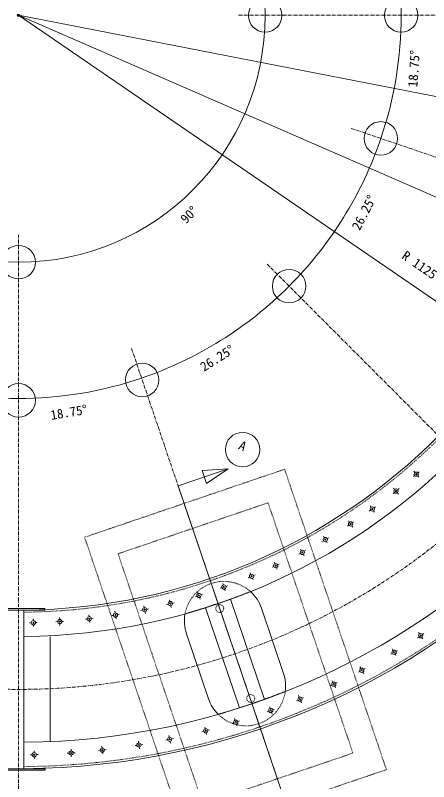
# Model space of a CAD drawing. Units: millimetres, scale not verified. Extents: x -2925 to 2925, y -2062 to 2062.
# Drawn here: x -1112 to -329, y -1306 to 144 of the extents above; entities that cross this region are included whole.
import ezdxf
from ezdxf.enums import TextEntityAlignment as Align

# ---------------------------------------------------------------- set-up
doc = ezdxf.new("R2010")
doc.units = ezdxf.units.MM
doc.header["$LTSCALE"] = 10
doc.header["$PDMODE"] = 32
doc.header["$PDSIZE"] = 5
doc.linetypes.add('USER5', pattern=[0.208282, 0.069427, -0.138855])
doc.linetypes.add('USER6', pattern=[1.041641, 0.625, -0.208282, 0.069427, -0.138931])
doc.layers.add('0-1_IMPORTED', color=30, linetype='Continuous', lineweight=18)
doc.styles.add('ＭＳ ゴシック', font='')
doc.styles.get('ＭＳ ゴシック').set_extended_font_data('MS Gothic')

msp = doc.modelspace()

# ---------------------------------------------------------------- linework, layer by layer
at = {"layer": '0-1_IMPORTED', "color": 1}
for p, q in [((-1105.66, 143.89), (293.17, -127.97)), ((-1105.66, 143.89), (-177.36, -491.64)), ((-1105.66, 143.89), (62, -364.5)), ((-709.02, -713.86), (-758.21, -717.3)), ((-749.9, -741.43), (-758.21, -717.3))]:
    msp.add_line(p, q, dxfattribs=at)
at = {"layer": '0-1_IMPORTED', "color": 1, "linetype": 'USER6'}
for p, q in [((566.84, 143.89), (-690.66, 143.89)), ((329.23, -343.19), (-475.66, -69.97)), ((-1105.66, -271.11), (-1105.66, -1528.61)), ((-34.17, -927.59), (-635.22, -326.55)), ((-618.58, -1291), (-891.8, -486.11))]:
    msp.add_line(p, q, dxfattribs=at)
at = {"layer": '0-1_IMPORTED'}
for p, q in [((-357.04, -718.46), (-355.12, -720.79)), ((-350.85, -722.83), (-353.94, -725.37)), ((-353.67, -722.56), (-351.12, -725.64)), ((-346.76, -719.45), (-349.09, -721.37)), ((-355.7, -726.82), (-358.03, -728.74)), ((-349.67, -727.41), (-347.75, -729.73)), ((-395.51, -750.41), (-393.59, -752.73)), ((-385.23, -751.4), (-387.55, -753.31)), ((-394.17, -758.77), (-396.5, -760.69)), ((-389.32, -754.77), (-392.4, -757.31)), ((-392.13, -754.5), (-389.59, -757.58)), ((-388.14, -759.35), (-386.22, -761.68)), ((-439.24, -792.31), (-441.74, -794)), ((-439.8, -783.86), (-438.11, -786.35)), ((-434.04, -788.77), (-437.35, -791.02)), ((-436.82, -788.24), (-434.57, -791.55)), ((-433.29, -793.44), (-431.59, -795.94)), ((-429.66, -785.79), (-432.15, -787.49)), ((-480.49, -820.56), (-482.99, -822.26)), ((-481.05, -812.12), (-479.36, -814.61)), ((-475.29, -817.03), (-478.6, -819.28)), ((-478.07, -816.5), (-475.82, -819.81)), ((-474.54, -821.7), (-472.84, -824.19)), ((-470.91, -814.05), (-473.4, -815.75)), ((-531.08, -851.31), (-528.45, -849.83)), ((-528.29, -841.37), (-526.81, -843.99)), ((-526.46, -848.71), (-522.97, -846.75)), ((-525.69, -845.99), (-523.73, -849.48)), ((-522.61, -851.47), (-521.14, -854.1)), ((-520.98, -845.63), (-518.35, -844.16)), ((-571.97, -865.7), (-570.49, -868.32)), ((-564.66, -869.96), (-562.03, -868.49)), ((-574.76, -875.64), (-572.13, -874.16)), ((-570.14, -873.04), (-566.65, -871.08)), ((-569.37, -870.32), (-567.42, -873.81)), ((-566.3, -875.8), (-564.82, -878.43)), ((-621.66, -890.43), (-620.43, -893.19)), ((-620.51, -897.92), (-616.86, -896.29)), ((-619.5, -895.28), (-617.87, -898.93)), ((-614.77, -895.36), (-612.02, -894.13)), ((-667.4, -910.63), (-666.17, -913.39)), ((-625.36, -900.08), (-622.6, -898.85)), ((-616.94, -901.02), (-615.71, -903.77)), ((-671.1, -920.27), (-668.34, -919.05)), ((-666.25, -918.11), (-662.6, -916.49)), ((-665.24, -915.47), (-663.61, -919.13)), ((-662.68, -921.21), (-661.45, -923.97)), ((-660.51, -915.55), (-657.76, -914.33)), ((-723.73, -939.94), (-720.87, -938.97)), ((-719.16, -930.68), (-718.19, -933.54)), ((-718.71, -938.24), (-714.92, -936.95)), ((-717.46, -935.7), (-716.17, -939.49)), ((-715.44, -941.65), (-714.47, -944.51)), ((-712.76, -936.22), (-709.9, -935.25)), ((-771.14, -955.83), (-768.28, -954.86)), ((-766.57, -946.57), (-765.6, -949.43)), ((-766.12, -954.13), (-762.33, -952.84)), ((-764.87, -951.59), (-763.58, -955.38)), ((-760.16, -952.11), (-757.31, -951.14)), ((-822.44, -969.83), (-825.37, -970.51)), ((-816.31, -968.41), (-820.21, -969.31)), ((-819.91, -961.75), (-819.23, -964.68)), ((-818.71, -966.91), (-817.81, -970.81)), ((-811.15, -967.21), (-814.09, -967.89)), ((-762.85, -957.54), (-761.88, -960.4)), ((-640.01, -1150.1), (-704.29, -960.72)), ((-1095.66, -1031.07), (-1095.66, -981.07)), ((-923.14, -983.4), (-922.73, -986.38)), ((-871.11, -981.27), (-874.05, -981.95)), ((-864.98, -979.86), (-868.88, -980.76)), ((-868.58, -973.19), (-867.9, -976.13)), ((-867.38, -978.36), (-866.48, -982.26)), ((-865.97, -984.48), (-865.29, -987.42)), ((-859.82, -978.66), (-862.76, -979.34)), ((-817.29, -973.04), (-816.61, -975.97)), ((-687.35, -1166.18), (-751.64, -976.79)), ((-603.91, -1100.89), (-645.7, -977.79)), ((-1077.88, -997.74), (-1077.75, -1000.75)), ((-1027.93, -995.43), (-1027.8, -998.44)), ((-975.92, -998.12), (-978.91, -998.52)), ((-969.7, -997.27), (-973.66, -997.81)), ((-972.66, -990.3), (-972.25, -993.29)), ((-971.95, -995.56), (-971.41, -999.52)), ((-964.44, -996.56), (-967.43, -996.96)), ((-926.4, -991.21), (-929.39, -991.61)), ((-920.18, -990.36), (-924.14, -990.9)), ((-922.43, -988.65), (-921.89, -992.61)), ((-921.58, -994.88), (-921.17, -997.87)), ((-914.92, -989.65), (-917.91, -990.05)), ((-1081.85, -1005.21), (-1084.86, -1005.34)), ((-1075.57, -1004.95), (-1079.57, -1005.12)), ((-1077.65, -1003.03), (-1077.48, -1007.03)), ((-1077.38, -1009.31), (-1077.26, -1012.33)), ((-1070.27, -1004.72), (-1073.28, -1004.85)), ((-1031.9, -1002.91), (-1034.92, -1003.03)), ((-1025.62, -1002.64), (-1029.62, -1002.81)), ((-1027.71, -1000.72), (-1027.54, -1004.72)), ((-1027.44, -1007), (-1027.31, -1010.02)), ((-1020.32, -1002.41), (-1023.34, -1002.54)), ((-971.1, -1001.79), (-970.7, -1004.77)), ((-787.74, -1026), (-745.95, -1149.1)), ((-348.29, -1023.62), (-346.59, -1026.12)), ((-342.53, -1028.54), (-345.84, -1030.78)), ((-345.31, -1028.01), (-343.06, -1031.31)), ((-338.14, -1025.56), (-340.64, -1027.25)), ((-1095.66, -1031.07), (-1095.65, -1231.07)), ((-1045.66, -1031.07), (-1045.66, -1229.8)), ((-347.73, -1032.07), (-350.22, -1033.77)), ((-341.77, -1033.21), (-340.08, -1035.7)), ((-398.14, -1054.49), (-396.66, -1057.12)), ((-390.82, -1058.75), (-388.19, -1057.28)), ((-400.93, -1064.43), (-398.3, -1062.95)), ((-396.3, -1061.83), (-392.82, -1059.87)), ((-395.54, -1059.11), (-393.58, -1062.6)), ((-392.46, -1064.59), (-390.98, -1067.22)), ((-462.08, -1098.49), (-459.45, -1097.01)), ((-459.29, -1088.55), (-457.81, -1091.18)), ((-457.46, -1095.89), (-453.97, -1093.94)), ((-456.69, -1093.17), (-454.73, -1096.66)), ((-453.61, -1098.65), (-452.14, -1101.28)), ((-451.98, -1092.82), (-449.35, -1091.34)), ((-511.73, -1114.66), (-510.5, -1117.41)), ((-515.42, -1124.3), (-512.67, -1123.07)), ((-510.58, -1122.14), (-506.93, -1120.51)), ((-509.57, -1119.5), (-507.94, -1123.15)), ((-507.01, -1125.24), (-505.78, -1127.99)), ((-504.84, -1119.58), (-502.08, -1118.35)), ((-575.76, -1142.93), (-574.53, -1145.68)), ((-579.46, -1152.57), (-576.7, -1151.34)), ((-574.61, -1150.41), (-570.96, -1148.78)), ((-573.6, -1147.77), (-571.97, -1151.43)), ((-571.04, -1153.51), (-569.81, -1156.27)), ((-568.87, -1147.85), (-566.12, -1146.63)), ((-634.95, -1173.35), (-632.1, -1172.38)), ((-630.38, -1164.09), (-629.41, -1166.94)), ((-629.93, -1171.65), (-626.14, -1170.36)), ((-628.68, -1169.11), (-627.4, -1172.9)), ((-623.98, -1169.63), (-621.12, -1168.66)), ((-696.75, -1186.33), (-695.79, -1189.19)), ((-626.66, -1175.06), (-625.69, -1177.92)), ((-753.04, -1202.35), (-752.36, -1205.29)), ((-701.32, -1195.59), (-698.47, -1194.63)), ((-696.3, -1193.89), (-692.52, -1192.61)), ((-695.05, -1191.35), (-693.77, -1195.14)), ((-693.03, -1197.31), (-692.06, -1200.16)), ((-690.35, -1191.87), (-687.49, -1190.9)), ((-755.57, -1210.43), (-758.51, -1211.11)), ((-749.45, -1209.01), (-753.35, -1209.91)), ((-751.85, -1207.51), (-750.95, -1211.41)), ((-750.43, -1213.64), (-749.75, -1216.58)), ((-744.28, -1207.82), (-747.22, -1208.5)), ((-1095.66, -1281.08), (-1095.65, -1231.07)), ((-878.76, -1229.14), (-878.36, -1232.13)), ((-823.71, -1226.46), (-826.65, -1227.14)), ((-817.59, -1225.04), (-821.49, -1225.94)), ((-821.19, -1218.38), (-820.51, -1221.31)), ((-819.99, -1223.54), (-819.09, -1227.44)), ((-818.57, -1229.67), (-817.89, -1232.6)), ((-812.43, -1223.84), (-815.36, -1224.52)), ((-1006.42, -1244.22), (-1006.29, -1247.23)), ((-945.13, -1245.78), (-949.09, -1246.32)), ((-948.09, -1238.81), (-947.69, -1241.8)), ((-947.38, -1244.07), (-946.84, -1248.03)), ((-939.87, -1245.07), (-942.86, -1245.47)), ((-882.03, -1236.95), (-885.02, -1237.36)), ((-875.8, -1236.11), (-879.76, -1236.65)), ((-878.05, -1234.4), (-877.51, -1238.36)), ((-877.2, -1240.62), (-876.8, -1243.61)), ((-870.54, -1235.39), (-873.53, -1235.8)), ((-1080.31, -1254.93), (-1083.33, -1255.06)), ((-1074.03, -1254.66), (-1078.03, -1254.83)), ((-1076.34, -1247.45), (-1076.22, -1250.47)), ((-1076.12, -1252.75), (-1075.95, -1256.75)), ((-1075.85, -1259.03), (-1075.72, -1262.04)), ((-1068.74, -1254.44), (-1071.75, -1254.57)), ((-1010.39, -1251.7), (-1013.4, -1251.83)), ((-1004.11, -1251.43), (-1008.11, -1251.6)), ((-1006.19, -1249.52), (-1006.02, -1253.51)), ((-1005.92, -1255.8), (-1005.8, -1258.81)), ((-998.81, -1251.2), (-1001.83, -1251.33)), ((-951.36, -1246.63), (-954.34, -1247.03)), ((-946.53, -1250.3), (-946.13, -1253.28))]:
    msp.add_line(p, q, dxfattribs=at)
at = {"layer": '0-1_IMPORTED', "linetype": 'USER5'}
for points in [[(-409.06, -1282.92), (-787.83, -1411.49), (-980.69, -843.33), (-601.92, -714.76)], [(-472.48, -1251.64), (-756.56, -1348.07), (-917.28, -874.61), (-633.2, -778.18)]]:
    msp.add_lwpolyline(points, close=True, dxfattribs=at)
at = {"layer": '0-1_IMPORTED', "color": 1}
msp.add_lwpolyline([(-588.16, -1381), (-803.71, -746), (-709.02, -713.86), (-749.9, -741.43)], dxfattribs=at)
at = {"layer": '0-1_IMPORTED'}
for points in [[(-1155.91, -981.23), (-1055.91, -981.06), (-1055.92, -978.06), (-1155.92, -978.23)], [(-1155.66, -1281.08), (-1055.66, -1281.08), (-1055.66, -1284.08), (-1155.66, -1284.08)]]:
    msp.add_lwpolyline(points, close=True, dxfattribs=at)
at = {"layer": '0-1_IMPORTED', "color": 1, "linetype": 'USER6'}
msp.add_circle((-1105.66, 143.89), 1275, dxfattribs=at)
at = {"layer": '0-1_IMPORTED', "color": 1}
for centre, radius in [((-638.72, 143.89), 31.75), ((-381.15, 143.89), 31.75), ((-419.6, -89), 31.75), ((-1105.66, -323.05), 31.75), ((-593.35, -368.42), 31.75), ((-871.56, -545.75), 31.75), ((-1105.66, -584.4), 31.75), ((-681.46, -677.45), 32.56)]:
    msp.add_circle(centre, radius, dxfattribs=at)
at = {"layer": '0-1_IMPORTED'}
for centre in [(-352.39, -724.1), (-390.86, -756.04), (-435.7, -789.9), (-476.95, -818.16), (-524.71, -847.73), (-568.39, -872.06), (-618.69, -897.1), (-664.43, -917.3), (-716.82, -937.6), (-764.22, -953.49), (-818.26, -968.86), (-866.93, -980.31), (-1027.62, -1002.72), (-971.68, -997.54), (-922.16, -990.63), (-1077.57, -1005.03), (-344.18, -1029.66), (-394.56, -1060.85), (-455.71, -1094.91), (-508.75, -1121.32), (-572.79, -1149.6), (-628.04, -1171), (-694.41, -1193.25), (-751.4, -1209.46), (-819.54, -1225.49), (-947.11, -1246.05), (-877.78, -1236.38), (-1076.03, -1254.75), (-1006.11, -1251.52)]:
    msp.add_circle(centre, 4, dxfattribs=at)
at = {"layer": '0-1_IMPORTED', "linetype": 'USER5'}
for centre in [(-724.75, -978.22), (-665.95, -1148.35)]:
    msp.add_circle(centre, 7.5, dxfattribs=at)
at = {"layer": '0-1_IMPORTED', "color": 1}
for centre, radius, start, end in [((-1105.66, 143.89), 466.94, 0, 90), ((-1105.66, 143.89), 724.51, 0, 18.75), ((-1105.66, 143.89), 466.94, 180, 270), ((-1105.66, 143.89), 466.94, 270, 0), ((-1105.66, 143.89), 724.51, 341.25, 0), ((-1105.66, 143.89), 724.51, 315, 341.25), ((-1105.66, 143.89), 724.51, 288.75, 315.00001), ((-1105.66, 147.47), 728.29, 251.25, 270), ((-1106.81, 147.34), 728.29, 270, 288.75001)]:
    msp.add_arc(centre, radius, start, end, dxfattribs=at)
at = {"layer": '0-1_IMPORTED', "linetype": 'USER5'}
for centre, radius, start, end in [((-1105.66, 143.89), 1421, 270.40207, 359.59793), ((-1105.66, 143.89), 1129, 270.50928, 359.49072), ((-716.72, -1001.9), 75, 48.15022, 108.75012), ((-716.72, -1001.9), 75, 108.74997, 169.34995), ((-1105.66, 143.89), 1175, 285.5622, 291.93782), ((-1105.66, 143.89), 1375, 285.94981, 291.55019), ((-674.93, -1125), 75, 288.74995, 352.34092), ((-674.93, -1125), 75, 225.15901, 288.75002)]:
    msp.add_arc(centre, radius, start, end, dxfattribs=at)
at = {"layer": '0-1_IMPORTED'}
for centre, radius, start, end in [((-1105.66, 143.89), 1175, 270.48761, 359.5128), ((-1105.66, 143.89), 1125, 270.50928, 359.49072), ((-1105.66, 143.89), 1425, 270.40207, 359.59793), ((-1105.66, 143.89), 1375, 270.41699, 359.58391), ((-1105.66, 143.89), 1175, 285.5622, 291.93782), ((-716.72, -1001.9), 75, 18.75002, 48.15052), ((-716.72, -1001.9), 75, 169.34857, 198.7499), ((-674.93, -1125), 75, 352.34026, 18.74987), ((-1105.66, 143.89), 1375, 285.94981, 291.55019), ((-674.93, -1125), 75, 198.74995, 225.1597)]:
    msp.add_arc(centre, radius, start, end, dxfattribs=at)
msp.add_point((-1105.66, 143.89), dxfattribs=at)

# ---------------------------------------------------------------- texts
at = {"layer": '0-1_IMPORTED', "color": 7, "style": 'ＭＳ ゴシック'}
for s, rotation, p in [('18.75°', 86.021, (-345.2, 7.09)), ('26.25°', 62.475, (-454.98, -266.78)), ('90°', 44.999, (-784.64, -255.27)), ('R 1125', 325.591, (-384.66, -319.44)), ('26.25°', 32.182, (-751.66, -535.08)), ('18.75°', 9.374, (-1042.72, -626.7)), ('A', 333.75, (-693, -680.56))]:
    msp.add_text(s, height=17.91, rotation=rotation, dxfattribs=at).set_placement(p, align=Align.BOTTOM_LEFT)

doc.saveas('drawing.dxf')
